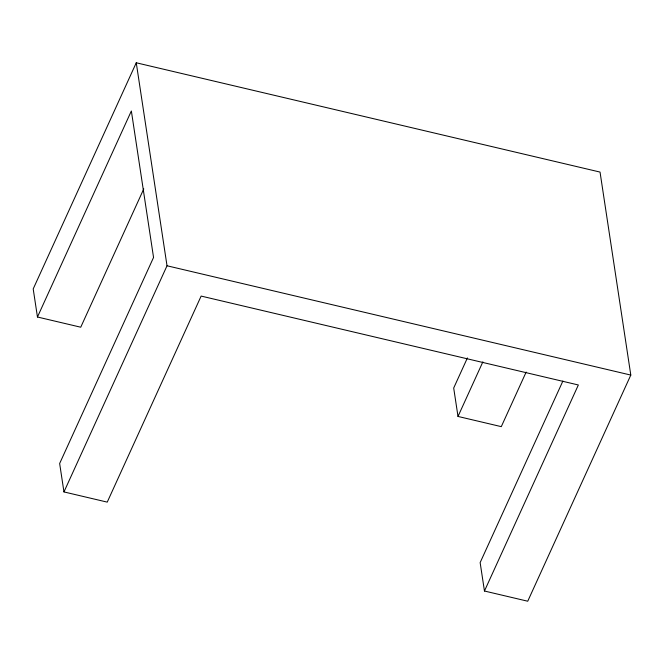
<?xml version="1.0" encoding="UTF-8"?>
<svg xmlns="http://www.w3.org/2000/svg" width="664" height="664" viewBox="0 0 664 664"><rect width="100%" height="100%" fill="white"/><g stroke="black" fill="none" stroke-linecap="round" stroke-linejoin="round"><path stroke-width="1" d="M562.898 381.02L480.147 562.599L484.454 591.018L527.739 601.219L630.8 375.077L600.04 172.076L136.261 62.781L33.2 288.923L37.458 317.01L80.742 327.211L143.773 188.908M37.458 317.01L131.356 110.971L153.55 257.458L59.652 463.505L63.96 491.924L107.244 502.125L201.142 296.078L578.352 384.979L484.454 591.018M63.96 491.924L167.021 265.774L136.261 62.781M467.414 357.913L453.695 388.025L458.002 416.444L501.287 426.645L526.154 372.072M458.002 416.444L482.869 361.872M167.021 265.774L630.8 375.077"/></g></svg>
